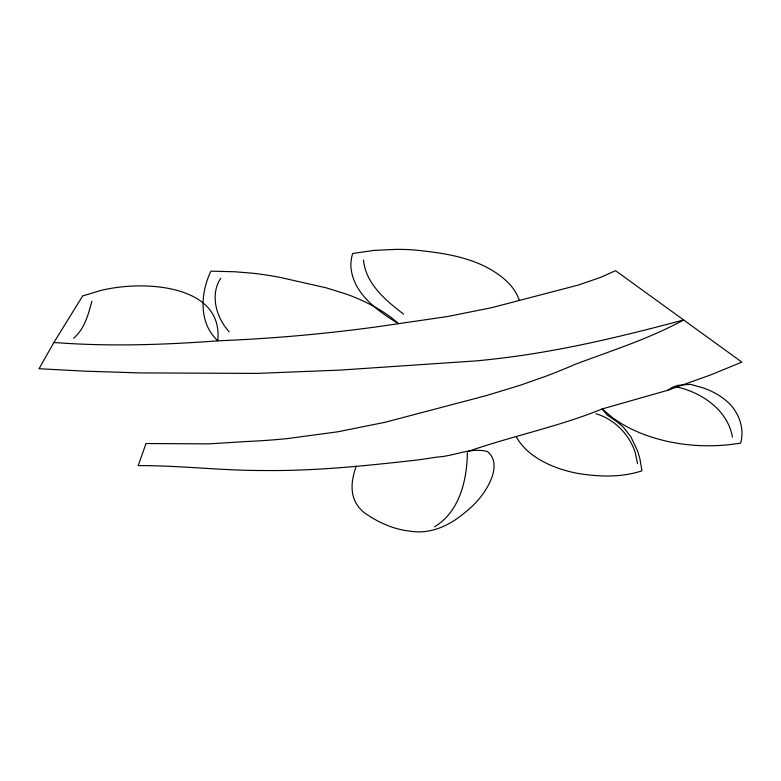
<?xml version="1.0" encoding="UTF-8"?>
<svg xmlns="http://www.w3.org/2000/svg" width="781" height="781" viewBox="0 0 781 781"><rect width="100%" height="100%" fill="white"/><g stroke="black" fill="none" stroke-linecap="round" stroke-linejoin="round"><path stroke-width="1.17" d="M467.37 452.814C467.048 479.983 459.501 512.014 434.48 526.794M91.875 301.261C88.282 314.587 84.582 328.879 73.609 338.251M356.273 466.218C351.762 478.284 349.488 492.86 356.771 504.36A59.746 38.484 -6.5 0 0 364.034 512.502C377.633 522.274 393.546 529.42 410.328 531.197C429.794 534.38 448.46 526.15 463.24 513.918A124.091 79.926 -6.5 0 0 477.855 500.357C488.027 488.799 502.681 464.314 487.578 451.594C470.953 446.947 453.966 456.289 437.292 457.041A504.536 324.984 -6.5 0 1 416.585 460.077C365.977 465.779 315.094 471.119 264.085 470.513C222.058 470.679 180.226 465.466 138.188 465.603L146.037 443.53L208.654 443.872L247.255 441.48A466.198 300.295 -6.5 0 0 287.115 438.619L337.665 431.815L385.062 422.277L486.807 395.459L520.81 385.062L544.708 376.647A457.471 294.671 -6.5 0 0 575.158 364.336C611.699 350.581 649.255 338.788 683.619 319.956C624.605 335.762 564.975 350.22 504.272 357.805A611.22 393.702 -6.5 0 1 476.361 360.871L339.979 370.106L256.92 373.396L139.75 372.918L85.197 371.17L39.05 368.73L53.889 342.478L82.679 295.921L101.052 290.386A105.005 67.635 -6.5 0 1 125.302 286.559C161.784 283.23 222.868 290.971 217.772 340.848C163.268 344.899 108.432 346.715 53.889 342.478M220.769 278.27C214.707 286.998 213.994 298.401 216.522 308.475A121.709 78.393 -6.5 0 0 220.418 319.078L224.293 325.755L229.106 331.876M516.163 436.599C524.324 451.584 539.622 461.044 555.125 467.058A112.562 72.506 -6.5 0 0 577.559 473.354C598.773 476.869 621.285 477.669 641.953 470.826L639.903 458.837L637.638 451.067L630.794 436.667L623.521 427.383L617.605 422.16L607.101 414.975L602.122 408.961L667.638 390.315L671.328 387.932A22.493 14.488 -6.5 0 1 678.269 385.297L690.355 384.291L703.915 388.137A83.284 53.645 -6.5 0 1 725.032 399.774C737.918 409.742 745.133 427.139 740.632 443.149L729.542 444.643A130.456 84.036 -6.5 0 1 697.521 445.492C678.455 444.379 659.515 440.552 641.728 433.562A151.621 97.664 -6.5 0 1 619.509 422.433L613.144 418.157L602.122 408.961C558.386 426.826 511.985 436.003 467.555 451.623M667.638 390.315L710.71 374.9L741.852 362.111L615.535 270.675L600.833 277.284L578.653 284.958L491.278 307.773L447.318 316.569L377.35 326.761A1064.025 685.367 -6.5 0 1 217.772 340.799C198.511 323.051 200.317 293.012 210.929 271.144L235.081 271.778L252.751 273.243A230.063 148.185 -6.5 0 1 281.658 277.743L326.175 287.828L346.637 294.183A206.35 132.916 -6.5 0 1 365.323 302.042C377.213 307.841 388.753 314.675 398.515 323.685C377.506 310.926 353.071 293.627 350.923 266.897A91.24 58.77 -6.5 0 1 352.661 253.493L373.914 250.418L396.231 249.354A167.573 107.934 -6.5 0 1 413.051 249.871C446.605 253.112 483.585 258.326 508.626 283.083A98.992 63.769 -6.5 0 1 517.373 295.54L519.316 300.129M675.448 386.712C701.026 391.779 727.931 409.986 732.432 437.214M595.952 413.745C610.361 417.942 622.603 428.213 630.121 441.109A131.276 84.563 -6.5 0 1 635.217 452.384L637.56 463.689M403.582 314.138C385.912 300.597 365.645 283.767 363.497 260.014"/></g></svg>
